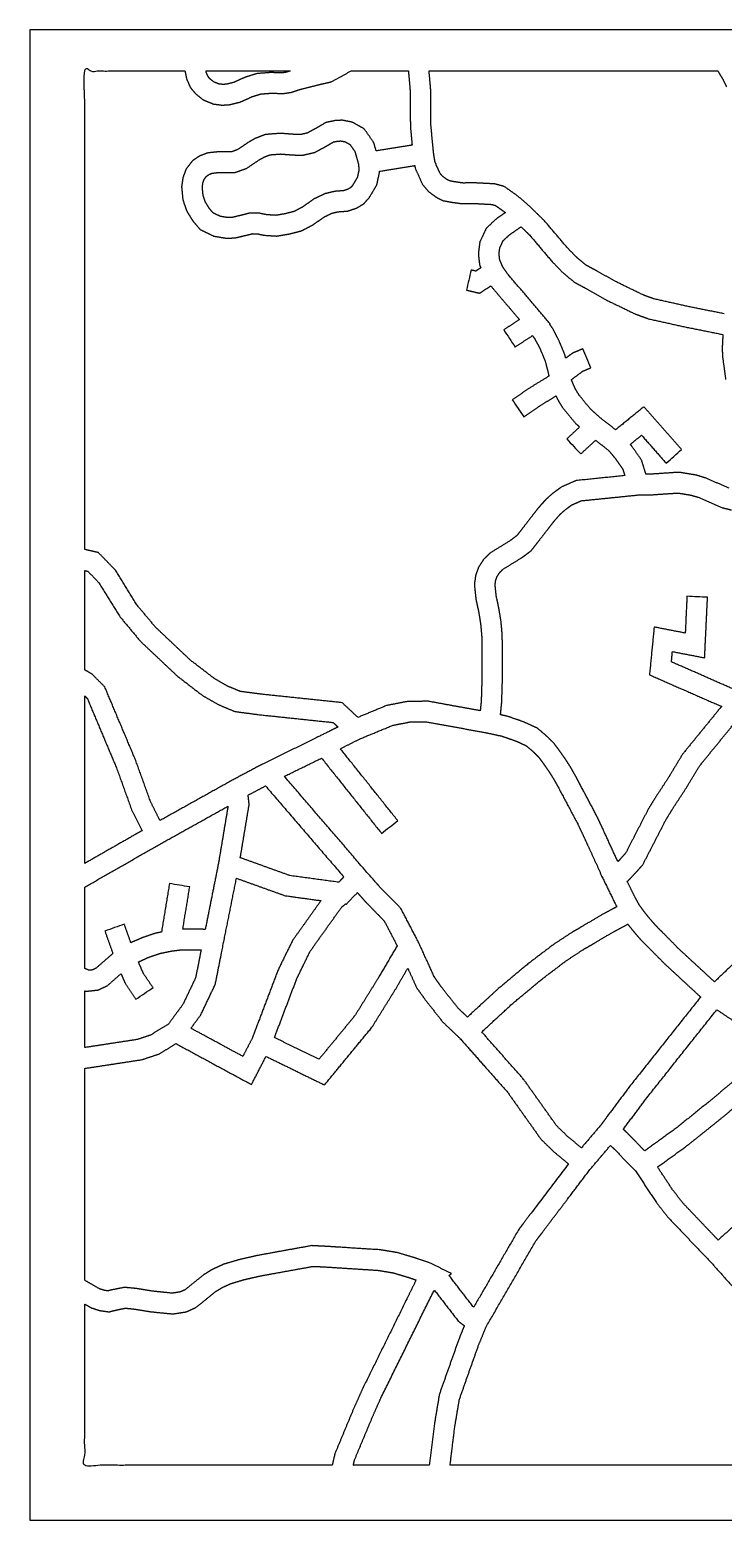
# Model space of a CAD drawing. Header units: millimetres. Extents: x 221 to 753, y -299 to -80.
# Drawn here: x 220.8 to 321.8, y -298.8 to -81.6 of the extents above; entities that cross this region are included whole.
import ezdxf

# ---------------------------------------------------------------- set-up
doc = ezdxf.new("R2010")
doc.units = ezdxf.units.MM
doc.layers.add('Laser$Cut', color=1, linetype='Continuous', true_color=0xff0000)
doc.layers.add('Laser$Outline', color=3, linetype='Continuous', true_color=0x00ff00)

msp = doc.modelspace()

# ---------------------------------------------------------------- linework, layer by layer
at = {"layer": 'Laser$Cut', "lineweight": -3}
for points, knots in [([(228.79, -157.29), (228.79, -122.42), (228.79, -87.56), (236.09, -87.56), (243.39, -87.56)], [1047.874149, 1047.874149, 1047.874149, 1117.6, 1117.6, 1132.195087, 1132.195087, 1132.195087]), ([(265.68, -183.16), (264.36, -183.82), (263.04, -184.48), (258.93, -186.5), (254.82, -188.51)], [-10.57199, -10.57199, -10.57199, -5.285995, -5.285995, 0, 0, 0]), ([(271.79, -206.49), (270.74, -205.29), (269.68, -204.09), (263.78, -197.22), (257.88, -190.35)], [-55.559374, -55.559374, -55.559374, -47.622321, -47.622321, -40.857109, -40.857109, -40.857109]), ([(247.81, -220.67), (248.41, -217.64), (249.01, -214.62), (249.95, -209.91), (250.9, -205.21)], [26.2946, 26.2946, 26.2946, 31.55352, 31.55352, 36.004823, 36.004823, 36.004823]), ([(304.29, -210.44), (302.95, -211.23), (301.61, -212.02), (300.69, -212.56), (299.77, -213.1)], [-83.964309, -83.964309, -83.964309, -81.230761, -81.230761, -78.497213, -78.497213, -78.497213]), ([(315.29, -215.46), (314.3, -214.45), (313.31, -213.44), (312.66, -212.8), (312.02, -212.15)], [24.38203, 24.38203, 24.38203, 28.445702, 28.445702, 32.509374, 32.509374, 32.509374]), ([(301.34, -215.65), (302.24, -215.13), (303.13, -214.61), (304.44, -213.83), (305.76, -213.05)], [78.497213, 78.497213, 78.497213, 81.230761, 81.230761, 83.964309, 83.964309, 83.964309]), ([(309.82, -214.2), (310.5, -214.88), (311.18, -215.56), (312.19, -216.59), (313.21, -217.61)], [-32.509374, -32.509374, -32.509374, -28.445702, -28.445702, -24.38203, -24.38203, -24.38203]), ([(299.27, -246.83), (296.52, -250.44), (293.77, -254.06), (293.33, -254.64), (292.9, -255.23), (292.46, -255.81), (292.02, -256.39)], [-31.258153, -31.258153, -31.258153, -26.029509, -26.029509, -20.800864, -20.800864, -15.572219, -15.572219, -15.572219]), ([(294.53, -258.05), (295.35, -256.96), (296.16, -255.87), (297.98, -253.48), (299.79, -251.1), (301.14, -249.31), (302.5, -247.52)], [15.572219, 15.572219, 15.572219, 20.800864, 20.800864, 26.029509, 26.029509, 29.955466, 29.955466, 29.955466]), ([(264.84, -290.76), (246.82, -290.76), (228.79, -290.76), (228.79, -279.01), (228.79, -267.26)], [878.347827, 878.347827, 878.347827, 914.4, 914.4, 937.896642, 937.896642, 937.896642])]:
    msp.add_open_spline(points, degree=2, knots=knots, dxfattribs=at)
for points, degree in [([(243.39, -87.56), (243.51, -88.14), (243.63, -88.72)], 2), ([(243.63, -88.72), (243.91, -89.35), (244.18, -89.98)], 2), ([(246.51, -87.81), (246.48, -87.69), (246.46, -87.56)], 2), ([(246.46, -87.56), (252.59, -87.56), (258.72, -87.56)], 2), ([(246.76, -88.37), (246.63, -88.09), (246.51, -87.81)], 2), ([(247.05, -88.72), (246.9, -88.55), (246.76, -88.37)], 2), ([(247.58, -89.15), (247.31, -88.94), (247.05, -88.72)], 2), ([(252.13, -88.49), (251.29, -88.87), (250.45, -89.25)], 2), ([(253.89, -87.94), (253.01, -88.21), (252.13, -88.49)], 2), ([(255.86, -87.79), (254.87, -87.87), (253.89, -87.94)], 2), ([(257.57, -87.84), (256.71, -87.82), (255.86, -87.79)], 2), ([(258.19, -87.74), (257.88, -87.79), (257.57, -87.84)], 2), ([(258.72, -87.56), (258.46, -87.65), (258.19, -87.74)], 2), ([(264.7, -89.14), (266.14, -88.35), (267.59, -87.56)], 2), ([(267.59, -87.56), (271.77, -87.56), (275.94, -87.56)], 2), ([(275.94, -87.56), (276.07, -88.97), (276.19, -90.37)], 2), ([(279.19, -90.23), (279.07, -88.9), (278.95, -87.56)], 2), ([(278.95, -87.56), (299.99, -87.56), (321.02, -87.56)], 2), ([(321.02, -87.56), (321.38, -88.16), (321.74, -88.76)], 2), ([(321.74, -88.76), (322.01, -89.3), (322.27, -89.85)], 2), ([(244.18, -89.98), (244.56, -90.42), (244.94, -90.87)], 2), ([(244.94, -90.87), (245.48, -91.31), (246.03, -91.76)], 2), ([(248.29, -89.45), (247.94, -89.3), (247.58, -89.15)], 2), ([(248.93, -89.53), (248.61, -89.49), (248.29, -89.45)], 2), ([(249.42, -89.49), (249.17, -89.51), (248.93, -89.53)], 2), ([(250.45, -89.25), (249.94, -89.37), (249.42, -89.49)], 2), ([(253.2, -91.3), (253.82, -91.1), (254.45, -90.91)], 2), ([(254.45, -90.91), (255.19, -90.85), (255.93, -90.8)], 2), ([(255.93, -90.8), (256.85, -90.82), (257.76, -90.84)], 2), ([(257.76, -90.84), (258.33, -90.76), (258.91, -90.67)], 2), ([(258.91, -90.67), (259.54, -90.45), (260.18, -90.24)], 2), ([(260.18, -90.24), (261.54, -89.9), (262.9, -89.56)], 2), ([(262.9, -89.56), (263.8, -89.35), (264.7, -89.14)], 2), ([(276.19, -90.37), (276.21, -93.01), (276.23, -95.66)], 2), ([(279.23, -95.5), (279.21, -92.87), (279.19, -90.23)], 2), ([(246.03, -91.76), (246.77, -92.07), (247.52, -92.37)], 2), ([(247.52, -92.37), (248.18, -92.46), (248.85, -92.54)], 2), ([(248.85, -92.54), (249.36, -92.5), (249.87, -92.47)], 2), ([(249.87, -92.47), (250.65, -92.28), (251.43, -92.1)], 2), ([(251.43, -92.1), (252.31, -91.7), (253.2, -91.3)], 2), ([(263.9, -95.08), (263.2, -95.5), (262.5, -95.91)], 2), ([(265.23, -94.8), (264.57, -94.94), (263.9, -95.08)], 2), ([(266.31, -94.74), (265.77, -94.77), (265.23, -94.8)], 2), ([(267.76, -95.02), (267.03, -94.88), (266.31, -94.74)], 2), ([(269.52, -96.01), (268.64, -95.51), (267.76, -95.02)], 2), ([(279.6, -99.42), (279.41, -97.46), (279.23, -95.5)], 2), ([(253.68, -97.37), (253.21, -97.63), (252.73, -97.89)], 2), ([(255.1, -96.82), (254.39, -97.1), (253.68, -97.37)], 2), ([(257.33, -96.65), (256.21, -96.74), (255.1, -96.82)], 2), ([(259.06, -96.79), (258.19, -96.72), (257.33, -96.65)], 2), ([(260.19, -96.84), (259.62, -96.81), (259.06, -96.79)], 2), ([(261.23, -96.6), (260.71, -96.72), (260.19, -96.84)], 2), ([(262.5, -95.91), (261.86, -96.25), (261.23, -96.6)], 2), ([(270.92, -98.04), (270.22, -97.02), (269.52, -96.01)], 2), ([(276.23, -95.66), (276.36, -97.01), (276.48, -98.37)], 2), ([(246.64, -99.52), (246.07, -99.75), (245.5, -99.97)], 2), ([(247.99, -99.37), (247.32, -99.44), (246.64, -99.52)], 2), ([(250.19, -99.34), (249.09, -99.35), (247.99, -99.37)], 2), ([(251, -99.06), (250.6, -99.2), (250.19, -99.34)], 2), ([(252.73, -97.89), (251.87, -98.48), (251, -99.06)], 2), ([(254.95, -100.1), (255.36, -99.94), (255.77, -99.78)], 2), ([(255.77, -99.78), (256.55, -99.72), (257.32, -99.66)], 2), ([(257.32, -99.66), (258.1, -99.72), (258.87, -99.78)], 2), ([(258.87, -99.78), (259.67, -99.82), (260.47, -99.85)], 2), ([(260.47, -99.85), (261.38, -99.64), (262.3, -99.43)], 2), ([(262.3, -99.43), (263.14, -98.98), (263.98, -98.52)], 2), ([(263.98, -98.52), (264.49, -98.22), (265.01, -97.91)], 2), ([(265.01, -97.91), (265.32, -97.85), (265.62, -97.78)], 2), ([(265.62, -97.78), (265.86, -97.77), (266.1, -97.76)], 2), ([(266.1, -97.76), (266.41, -97.81), (266.71, -97.87)], 2), ([(266.71, -97.87), (267.08, -98.08), (267.44, -98.28)], 2), ([(267.44, -98.28), (267.8, -98.81), (268.16, -99.33)], 2), ([(268.16, -99.33), (268.42, -100.24), (268.68, -101.16)], 2), ([(271.25, -99.21), (271.08, -98.63), (270.92, -98.04)], 2), ([(276.06, -98.44), (273.65, -98.83), (271.25, -99.21)], 2), ([(276.48, -98.37), (276.27, -98.41), (276.06, -98.44)], 2), ([(279.83, -100.86), (279.71, -100.14), (279.6, -99.42)], 2), ([(243.56, -101.85), (243.33, -102.46), (243.1, -103.07)], 2), ([(244.47, -100.67), (244.02, -101.26), (243.56, -101.85)], 2), ([(245.5, -99.97), (244.98, -100.32), (244.47, -100.67)], 2), ([(250.72, -102.34), (251.54, -102.05), (252.36, -101.76)], 2), ([(252.36, -101.76), (253.33, -101.11), (254.3, -100.45)], 2), ([(254.3, -100.45), (254.63, -100.28), (254.95, -100.1)], 2), ([(268.73, -102.02), (268.62, -102.54), (268.51, -103.06)], 2), ([(268.68, -101.16), (268.7, -101.59), (268.73, -102.02)], 2), ([(271.75, -102.17), (274.15, -101.79), (276.55, -101.4)], 2), ([(276.55, -101.4), (276.71, -101.37), (276.87, -101.35)], 2), ([(276.87, -101.34), (276.9, -101.54), (276.93, -101.73)], 2), ([(276.87, -101.35), (276.87, -101.35), (276.87, -101.35)], 2), ([(276.93, -101.73), (277.46, -102.91), (277.99, -104.09)], 2), ([(280.55, -102.48), (280.19, -101.67), (279.83, -100.86)], 2), ([(243.1, -103.07), (243, -103.75), (242.9, -104.42)], 2), ([(245.92, -104.5), (245.97, -104.17), (246.02, -103.84)], 2), ([(246.02, -103.84), (246.12, -103.58), (246.21, -103.32)], 2), ([(246.21, -103.32), (246.38, -103.1), (246.55, -102.88)], 2), ([(246.55, -102.88), (246.73, -102.76), (246.9, -102.64)], 2), ([(246.9, -102.64), (247.14, -102.55), (247.37, -102.46)], 2), ([(247.37, -102.46), (247.78, -102.41), (248.18, -102.36)], 2), ([(248.18, -102.36), (249.45, -102.35), (250.72, -102.34)], 2), ([(267.81, -104.24), (267.66, -104.41), (267.51, -104.57)], 2), ([(268.51, -103.06), (268.16, -103.65), (267.81, -104.24)], 2), ([(270.23, -106.04), (270.78, -105.11), (271.34, -104.17)], 2), ([(271.34, -104.17), (271.55, -103.21), (271.75, -102.24)], 2), ([(271.74, -102.17), (271.75, -102.17), (271.75, -102.17)], 2), ([(271.75, -102.24), (271.75, -102.21), (271.74, -102.17)], 2), ([(277.99, -104.09), (278.42, -104.6), (278.84, -105.1)], 2), ([(280.91, -102.9), (280.73, -102.69), (280.55, -102.48)], 2), ([(281.57, -103.39), (281.24, -103.14), (280.91, -102.9)], 2), ([(281.94, -103.58), (281.75, -103.48), (281.57, -103.39)], 2), ([(282.68, -103.72), (282.31, -103.65), (281.94, -103.58)], 2), ([(283.89, -103.89), (283.28, -103.8), (282.68, -103.72)], 2), ([(285.79, -103.88), (284.84, -103.88), (283.89, -103.89)], 2), ([(288.51, -104.02), (287.15, -103.95), (285.79, -103.88)], 2), ([(289.9, -104.39), (289.2, -104.2), (288.51, -104.02)], 2), ([(242.9, -104.42), (242.99, -105.36), (243.08, -106.3)], 2), ([(243.08, -106.3), (243.35, -107.11), (243.62, -107.92)], 2), ([(246.04, -105.68), (245.98, -105.09), (245.92, -104.5)], 2), ([(246.36, -106.65), (246.2, -106.16), (246.04, -105.68)], 2), ([(262.18, -106.21), (261.37, -106.79), (260.55, -107.37)], 2), ([(263.84, -105.44), (263.01, -105.82), (262.18, -106.21)], 2), ([(265.19, -105.11), (264.51, -105.27), (263.84, -105.44)], 2), ([(266.52, -105.01), (265.85, -105.06), (265.19, -105.11)], 2), ([(267.11, -104.81), (266.81, -104.91), (266.52, -105.01)], 2), ([(267.51, -104.57), (267.31, -104.69), (267.11, -104.81)], 2), ([(269.43, -106.92), (269.83, -106.48), (270.23, -106.04)], 2), ([(278.84, -105.1), (279.41, -105.52), (279.97, -105.94)], 2), ([(279.97, -105.94), (280.46, -106.19), (280.95, -106.45)], 2), ([(291.81, -105.74), (290.85, -105.07), (289.9, -104.39)], 2), ([(293.57, -107.25), (292.69, -106.5), (291.81, -105.74)], 2), ([(243.62, -107.92), (244.06, -108.64), (244.5, -109.36)], 2), ([(246.94, -107.59), (246.65, -107.12), (246.36, -106.65)], 2), ([(247.49, -108.24), (247.21, -107.92), (246.94, -107.59)], 2), ([(248.5, -108.74), (247.99, -108.49), (247.49, -108.24)], 2), ([(251.72, -108.56), (251.04, -108.72), (250.37, -108.89)], 2), ([(252.87, -108.26), (252.3, -108.41), (251.72, -108.56)], 2), ([(254.24, -108.29), (253.56, -108.28), (252.87, -108.26)], 2), ([(255.33, -108.52), (254.79, -108.41), (254.24, -108.29)], 2), ([(256.62, -108.6), (255.97, -108.56), (255.33, -108.52)], 2), ([(258, -108.37), (257.31, -108.49), (256.62, -108.6)], 2), ([(259.29, -108.04), (258.64, -108.2), (258, -108.37)], 2), ([(260.55, -107.37), (259.92, -107.71), (259.29, -108.04)], 2), ([(263.7, -108.81), (264.26, -108.55), (264.83, -108.28)], 2), ([(264.83, -108.28), (265.24, -108.18), (265.66, -108.08)], 2), ([(265.66, -108.08), (266.38, -108.03), (267.11, -107.97)], 2), ([(267.11, -107.97), (267.74, -107.76), (268.37, -107.56)], 2), ([(268.37, -107.56), (268.9, -107.24), (269.43, -106.92)], 2), ([(280.95, -106.45), (281.57, -106.56), (282.19, -106.68)], 2), ([(282.19, -106.68), (282.94, -106.78), (283.69, -106.89)], 2), ([(283.69, -106.89), (284.71, -106.88), (285.72, -106.88)], 2), ([(285.72, -106.88), (286.88, -106.94), (288.04, -107)], 2), ([(288.04, -107), (288.32, -107.07), (288.6, -107.15)], 2), ([(288.6, -107.15), (289.28, -107.63), (289.96, -108.11)], 2), ([(290.07, -108.2), (289.42, -108.65), (288.76, -109.1)], 2), ([(289.96, -108.11), (290.02, -108.15), (290.07, -108.2)], 2), ([(295.77, -109.41), (294.67, -108.33), (293.57, -107.26)], 2), ([(244.5, -109.36), (245.05, -110.01), (245.6, -110.66)], 2), ([(245.6, -110.66), (246.58, -111.14), (247.57, -111.62)], 2), ([(249.65, -108.93), (249.07, -108.84), (248.5, -108.74)], 2), ([(250.37, -108.89), (250.01, -108.91), (249.65, -108.93)], 2), ([(260.37, -110.86), (261.25, -110.4), (262.13, -109.93)], 2), ([(262.13, -109.93), (262.92, -109.37), (263.7, -108.81)], 2), ([(287.28, -110.49), (286.81, -111.49), (286.34, -112.5)], 2), ([(288.76, -109.1), (288.02, -109.79), (287.28, -110.49)], 2), ([(290.65, -111.45), (291.5, -110.86), (292.36, -110.27)], 2), ([(292.36, -110.27), (292.97, -110.86), (293.58, -111.46)], 2), ([(299.12, -113.35), (297.45, -111.38), (295.77, -109.41)], 2), ([(247.57, -111.62), (248.53, -111.79), (249.5, -111.95)], 2), ([(249.5, -111.95), (250.16, -111.91), (250.82, -111.86)], 2), ([(250.82, -111.86), (251.63, -111.67), (252.44, -111.47)], 2), ([(252.44, -111.47), (252.83, -111.37), (253.22, -111.27)], 2), ([(253.22, -111.27), (253.56, -111.28), (253.89, -111.28)], 2), ([(253.89, -111.28), (254.41, -111.39), (254.92, -111.5)], 2), ([(254.92, -111.5), (255.85, -111.56), (256.78, -111.62)], 2), ([(256.78, -111.62), (257.7, -111.46), (258.62, -111.3)], 2), ([(258.62, -111.3), (259.5, -111.08), (260.37, -110.86)], 2), ([(286.34, -112.5), (286.23, -113.36), (286.13, -114.22)], 2), ([(289.26, -113.33), (289.5, -112.81), (289.75, -112.28)], 2), ([(289.75, -112.28), (290.2, -111.87), (290.65, -111.45)], 2), ([(293.58, -111.46), (295.24, -113.41), (296.9, -115.37)], 2), ([(286.13, -114.22), (286.22, -115.03), (286.31, -115.84)], 2), ([(289.15, -114.23), (289.2, -113.78), (289.26, -113.33)], 2), ([(289.25, -115.07), (289.2, -114.65), (289.15, -114.23)], 2), ([(289.68, -116.1), (289.46, -115.59), (289.25, -115.07)], 2), ([(300.55, -114.81), (299.83, -114.08), (299.12, -113.35)], 2), ([(301.82, -115.86), (301.19, -115.33), (300.55, -114.81)], 2), ([(285.08, -116.57), (284.85, -117.55), (284.62, -118.52), (284.4, -119.5)], 3), ([(285.75, -116.73), (285.42, -116.65), (285.08, -116.57)], 2), ([(286.49, -116.25), (286.12, -116.49), (285.75, -116.73)], 2), ([(286.31, -115.84), (286.4, -116.04), (286.49, -116.25)], 2), ([(290.34, -117.06), (290.01, -116.58), (289.68, -116.1)], 2), ([(296.59, -124.43), (293.47, -120.75), (290.34, -117.06)], 2), ([(296.9, -115.37), (297.71, -116.2), (298.52, -117.02)], 2), ([(298.52, -117.02), (299.33, -117.69), (300.14, -118.36)], 2), ([(303.44, -116.73), (302.63, -116.29), (301.82, -115.86)], 2), ([(306.13, -118.25), (304.78, -117.49), (303.44, -116.73)], 2), ([(286.32, -119.95), (287.14, -119.41), (287.95, -118.88)], 2), ([(287.95, -118.88), (287.95, -118.89), (287.95, -118.89)], 2), ([(287.95, -118.89), (290.03, -121.34), (292.11, -123.79)], 2), ([(300.14, -118.36), (301.07, -118.86), (301.99, -119.35)], 2), ([(301.99, -119.35), (303.36, -120.13), (304.73, -120.91)], 2), ([(310.15, -120.2), (308.14, -119.23), (306.13, -118.25)], 2), ([(284.4, -119.5), (285.36, -119.72), (286.32, -119.95)], 2), ([(304.73, -120.91), (306.85, -121.94), (308.97, -122.97)], 2), ([(311.73, -120.78), (310.94, -120.49), (310.15, -120.2)], 2), ([(316.84, -121.92), (314.29, -121.35), (311.73, -120.78)], 2), ([(292.11, -123.79), (290.97, -124.54), (289.84, -125.29)], 2), ([(308.97, -122.97), (309.93, -123.32), (310.89, -123.67)], 2), ([(310.89, -123.67), (313.55, -124.26), (316.22, -124.86)], 2), ([(321.92, -122.94), (319.38, -122.43), (316.84, -121.92)], 2), ([(289.84, -125.29), (290.39, -126.12), (290.94, -126.96), (291.49, -127.79)], 3), ([(296.52, -124.48), (296.55, -124.45), (296.59, -124.43)], 2), ([(296.91, -124.99), (296.71, -124.73), (296.52, -124.48)], 2), ([(297.86, -126.82), (297.38, -125.9), (296.91, -124.99)], 2), ([(316.22, -124.86), (318.99, -125.41), (321.75, -125.97)], 2), ([(321.76, -125.97), (321.7, -127), (321.65, -128.04)], 2), ([(321.75, -125.97), (321.75, -125.97), (321.76, -125.97)], 2), ([(321.76, -125.97), (321.76, -125.97), (321.76, -125.97)], 2), ([(291.49, -127.79), (292.75, -126.96), (294.01, -126.13)], 2), ([(294.01, -126.13), (294.18, -126.37), (294.36, -126.6)], 2), ([(294.36, -126.6), (294.75, -127.35), (295.14, -128.1)], 2), ([(295.14, -128.1), (295.51, -128.97), (295.87, -129.85)], 2), ([(298.73, -128.9), (298.3, -127.86), (297.86, -126.82)], 2), ([(301.34, -128.05), (300.61, -128.37), (299.87, -128.68)], 2), ([(302.52, -130.81), (302.13, -129.89), (301.74, -128.97), (301.34, -128.05)], 3), ([(321.65, -128.04), (321.68, -128.61), (321.71, -129.19)], 2), ([(295.87, -129.85), (296.15, -130.94), (296.42, -132.03)], 2), ([(298.86, -129.42), (298.8, -129.16), (298.73, -128.9)], 2), ([(299.87, -128.68), (299.37, -129.05), (298.86, -129.42)], 2), ([(298.86, -129.42), (298.86, -129.42), (298.86, -129.42)], 2), ([(321.71, -129.19), (321.93, -130.87), (322.16, -132.54)], 2), ([(296.42, -132.03), (294.9, -132.96), (293.39, -133.89)], 2), ([(299.67, -132.55), (300.52, -131.93), (301.37, -131.3)], 2), ([(301.37, -131.3), (301.95, -131.06), (302.52, -130.81)], 2), ([(293.39, -133.89), (292.23, -134.69), (291.07, -135.49)], 2), ([(300.29, -133.94), (299.98, -133.24), (299.67, -132.55)], 2), ([(300.84, -134.84), (300.56, -134.39), (300.29, -133.94)], 2), ([(291.07, -135.49), (291.64, -136.32), (292.2, -137.14), (292.77, -137.96)], 3), ([(292.77, -137.96), (293.9, -137.18), (295.03, -136.4)], 2), ([(295.03, -136.4), (296.24, -135.66), (297.44, -134.92)], 2), ([(297.44, -134.92), (297.53, -135.12), (297.62, -135.33)], 2), ([(297.62, -135.33), (298, -135.95), (298.38, -136.58)], 2), ([(298.38, -136.58), (299.34, -137.75), (300.3, -138.92)], 2), ([(302.47, -136.83), (301.65, -135.84), (300.84, -134.84)], 2), ([(304.05, -138.23), (303.26, -137.53), (302.47, -136.83)], 2), ([(310.26, -136.5), (308.19, -138.17), (306.13, -139.85)], 2), ([(315.74, -142.73), (313, -139.62), (310.26, -136.5)], 2), ([(300.3, -138.92), (300.6, -139.18), (300.89, -139.44)], 2), ([(306.13, -139.85), (305.09, -139.04), (304.05, -138.23)], 2), ([(304.09, -138.26), (304.09, -138.26), (304.08, -138.26)], 2), ([(300.89, -139.44), (299.95, -140.31), (299.02, -141.18)], 2), ([(308.27, -141.97), (309.09, -141.31), (309.91, -140.65)], 2), ([(309.91, -140.65), (311.7, -142.68), (313.49, -144.72)], 2), ([(299.02, -141.18), (299.69, -141.92), (300.37, -142.65), (301.05, -143.38)], 3), ([(301.05, -143.38), (302.13, -142.38), (303.21, -141.38)], 2), ([(303.21, -141.38), (304.16, -142.11), (305.1, -142.85)], 2), ([(305.1, -142.85), (305.59, -143.44), (306.09, -144.03)], 2), ([(308.47, -142.21), (308.37, -142.09), (308.27, -141.97)], 2), ([(309.91, -144.27), (309.19, -143.24), (308.47, -142.21)], 2), ([(313.49, -144.72), (314.24, -144.06), (314.99, -143.39), (315.74, -142.73)], 3), ([(306.09, -144.03), (306.63, -144.82), (307.18, -145.6)], 2), ([(310.55, -146.34), (310.23, -145.3), (309.91, -144.27)], 2), ([(300.36, -147.26), (299.29, -147.73), (298.22, -148.2)], 2), ([(307.46, -146.53), (303.91, -146.9), (300.36, -147.26)], 2), ([(307.18, -145.6), (307.32, -146.07), (307.47, -146.53)], 2), ([(307.47, -146.53), (307.47, -146.53), (307.46, -146.53)], 2), ([(307.47, -146.53), (307.47, -146.53), (307.47, -146.53)], 2), ([(310.55, -146.34), (310.55, -146.34), (310.55, -146.34)], 2), ([(310.55, -146.34), (310.55, -146.34), (310.55, -146.34)], 2), ([(311.03, -146.34), (310.79, -146.34), (310.55, -146.34)], 2), ([(314.57, -146.1), (312.8, -146.22), (311.03, -146.34)], 2), ([(315.68, -146.1), (315.12, -146.1), (314.57, -146.1)], 2), ([(317.86, -146.46), (316.77, -146.28), (315.68, -146.1)], 2), ([(319.2, -146.87), (318.53, -146.66), (317.86, -146.46)], 2), ([(322.65, -148.35), (320.92, -147.61), (319.2, -146.87)], 2), ([(296.95, -149.13), (296.46, -149.57), (295.97, -150.01)], 2), ([(298.22, -148.2), (297.58, -148.67), (296.95, -149.13)], 2), ([(301.14, -150.19), (305.33, -149.77), (309.52, -149.34)], 2), ([(309.52, -149.34), (310.33, -149.34), (311.14, -149.34)], 2), ([(311.14, -149.34), (312.9, -149.22), (314.67, -149.1)], 2), ([(314.67, -149.1), (315.05, -149.1), (315.43, -149.1)], 2), ([(315.43, -149.1), (316.3, -149.24), (317.17, -149.39)], 2), ([(317.17, -149.39), (317.67, -149.54), (318.17, -149.69)], 2), ([(318.17, -149.69), (319.93, -150.45), (321.69, -151.21)], 2), ([(294.96, -151.13), (294.45, -151.77), (293.95, -152.42)], 2), ([(295.47, -150.57), (295.21, -150.85), (294.96, -151.13)], 2), ([(295.72, -150.29), (295.59, -150.43), (295.47, -150.57)], 2), ([(295.97, -150.01), (295.84, -150.15), (295.72, -150.29)], 2), ([(298.09, -152.13), (298.46, -151.8), (298.84, -151.47)], 2), ([(298.84, -151.47), (299.28, -151.14), (299.72, -150.82)], 2), ([(299.72, -150.82), (300.43, -150.51), (301.14, -150.19)], 2), ([(321.69, -151.21), (322.35, -151.37), (323, -151.53)], 2), ([(293.95, -152.42), (293.26, -153.32), (292.57, -154.21)], 2), ([(296.32, -154.26), (296.79, -153.66), (297.26, -153.06)], 2), ([(297.26, -153.06), (297.68, -152.6), (298.09, -152.13)], 2), ([(290.74, -156.03), (289.3, -156.92), (287.85, -157.81)], 2), ([(291.74, -155.28), (291.24, -155.66), (290.74, -156.03)], 2), ([(292.57, -154.21), (292.15, -154.75), (291.74, -155.28)], 2), ([(293.86, -157.44), (294.4, -156.74), (294.94, -156.05)], 2), ([(294.94, -156.05), (295.63, -155.15), (296.32, -154.26)], 2), ([(230.78, -157.75), (229.79, -157.52), (228.79, -157.29)], 2), ([(233.25, -160.3), (232.02, -159.02), (230.78, -157.75)], 2), ([(287.85, -157.81), (287.38, -158.28), (286.9, -158.74)], 2), ([(289.71, -160.19), (291.07, -159.35), (292.43, -158.51)], 2), ([(292.43, -158.51), (292.61, -158.38), (292.79, -158.25)], 2), ([(292.79, -158.25), (292.97, -158.11), (293.15, -157.98)], 2), ([(293.15, -157.98), (293.51, -157.71), (293.86, -157.44)], 2), ([(228.79, -160.37), (229.02, -160.42), (229.24, -160.47)], 2), ([(228.79, -174.84), (228.79, -167.6), (228.79, -160.37)], 2), ([(229.24, -160.47), (230.06, -161.31), (230.87, -162.15)], 2), ([(236.39, -165.38), (234.82, -162.84), (233.25, -160.3)], 2), ([(286.17, -159.87), (285.95, -160.47), (285.73, -161.07)], 2), ([(286.9, -158.74), (286.54, -159.31), (286.17, -159.87)], 2), ([(288.87, -161.22), (289.06, -160.94), (289.24, -160.66)], 2), ([(289.24, -160.66), (289.48, -160.42), (289.71, -160.19)], 2), ([(230.87, -162.15), (232.41, -164.65), (233.95, -167.14)], 2), ([(285.73, -161.07), (285.64, -161.74), (285.55, -162.41)], 2), ([(285.55, -162.41), (285.66, -163.46), (285.77, -164.52)], 2), ([(288.57, -162.45), (288.62, -162.12), (288.66, -161.8)], 2), ([(288.74, -164.05), (288.66, -163.25), (288.57, -162.45)], 2), ([(288.66, -161.8), (288.77, -161.51), (288.87, -161.22)], 2), ([(285.77, -164.52), (285.97, -165.44), (286.17, -166.36)], 2), ([(289.11, -165.8), (288.93, -164.92), (288.74, -164.05)], 2), ([(316.52, -164.12), (316.4, -166.8), (316.27, -169.48)], 2), ([(319.52, -164.26), (318.52, -164.22), (317.52, -164.17), (316.52, -164.12)], 3), ([(319.1, -173.08), (319.31, -168.67), (319.52, -164.26)], 2), ([(233.95, -167.14), (235.43, -168.91), (236.91, -170.68)], 2), ([(239.1, -168.62), (237.75, -167), (236.39, -165.38)], 2), ([(286.17, -166.36), (286.32, -167.25), (286.46, -168.15)], 2), ([(289.44, -167.77), (289.28, -166.79), (289.11, -165.8)], 2), ([(244.2, -173.44), (241.65, -171.03), (239.1, -168.62)], 2), ([(286.46, -168.15), (286.54, -169.04), (286.62, -169.93)], 2), ([(289.62, -169.79), (289.53, -168.78), (289.44, -167.77)], 2), ([(311.74, -168.6), (311.4, -172.08), (311.06, -175.56)], 2), ([(316.27, -169.48), (314, -169.04), (311.74, -168.6)], 2), ([(236.91, -170.68), (239.58, -173.2), (242.25, -175.72)], 2), ([(286.62, -169.93), (286.63, -171.12), (286.64, -172.31)], 2), ([(289.66, -174.7), (289.64, -172.24), (289.62, -169.79)], 2), ([(247.64, -176.08), (245.92, -174.76), (244.2, -173.44)], 2), ([(286.64, -172.31), (286.65, -173.5), (286.66, -174.69)], 2), ([(314.26, -173.69), (314.33, -172.93), (314.4, -172.18)], 2), ([(323.56, -177.76), (318.91, -175.72), (314.26, -173.69)], 2), ([(314.4, -172.18), (316.75, -172.63), (319.1, -173.08)], 2), ([(229.89, -175.49), (229.34, -175.16), (228.79, -174.84)], 2), ([(231.71, -177.32), (230.8, -176.41), (229.89, -175.49)], 2), ([(242.25, -175.72), (244.11, -177.15), (245.96, -178.58)], 2), ([(286.66, -174.69), (286.64, -175.89), (286.62, -177.09)], 2), ([(289.62, -177.16), (289.64, -175.93), (289.66, -174.7)], 2), ([(311.06, -175.56), (316.32, -177.87), (321.58, -180.17)], 2), ([(236.22, -188.04), (233.96, -182.68), (231.71, -177.32)], 2), ([(249.61, -177.22), (248.62, -176.65), (247.64, -176.08)], 2), ([(251.44, -177.98), (250.52, -177.6), (249.61, -177.22)], 2), ([(254.43, -178.38), (252.93, -178.18), (251.44, -177.98)], 2), ([(286.62, -177.09), (286.58, -178.25), (286.55, -179.4)], 2), ([(289.54, -179.6), (289.58, -178.38), (289.62, -177.16)], 2), ([(228.79, -178.64), (228.98, -178.83), (229.17, -179.02)], 2), ([(228.79, -203.05), (228.79, -190.84), (228.79, -178.64)], 2), ([(229.17, -179.02), (231.29, -184.07), (233.42, -189.13)], 2), ([(245.96, -178.58), (247.12, -179.25), (248.28, -179.91)], 2), ([(248.28, -179.91), (249.46, -180.41), (250.65, -180.9)], 2), ([(266.3, -179.63), (260.36, -179), (254.43, -178.38)], 2), ([(268.59, -181.77), (267.44, -180.7), (266.3, -179.63)], 2), ([(272.76, -180.04), (270.67, -180.91), (268.59, -181.77)], 2), ([(275.88, -179.44), (274.32, -179.74), (272.76, -180.04)], 2), ([(278.85, -179.42), (277.36, -179.43), (275.88, -179.44)], 2), ([(286.4, -180.79), (282.62, -180.11), (278.85, -179.42)], 2), ([(286.55, -179.4), (286.48, -180.07), (286.41, -180.74)], 2), ([(289.46, -180.4), (289.5, -180), (289.54, -179.6)], 2), ([(321.58, -180.17), (321.42, -180.35), (321.26, -180.53)], 2), ([(250.65, -180.9), (252.36, -181.13), (254.08, -181.36)], 2), ([(254.08, -181.36), (259.53, -181.93), (264.98, -182.51)], 2), ([(273.63, -182.93), (274.9, -182.68), (276.17, -182.43)], 2), ([(276.17, -182.43), (277.38, -182.43), (278.58, -182.43)], 2), ([(278.58, -182.43), (282.94, -183.21), (287.3, -184)], 2), ([(286.41, -180.74), (286.4, -180.77), (286.4, -180.79)], 2), ([(286.4, -180.79), (286.4, -180.79), (286.4, -180.79)], 2), ([(289.34, -181.38), (289.36, -181.29), (289.38, -181.2)], 2), ([(290.35, -181.6), (289.84, -181.49), (289.34, -181.38)], 2), ([(289.38, -181.2), (289.42, -180.8), (289.46, -180.4)], 2), ([(292.72, -182.42), (291.54, -182.01), (290.35, -181.6)], 2), ([(294.73, -183.34), (293.73, -182.88), (292.72, -182.42)], 2), ([(321.26, -180.53), (318.57, -183.83), (315.88, -187.13)], 2), ([(264.98, -182.51), (265.33, -182.83), (265.68, -183.16)], 2), ([(268.86, -184.91), (271.24, -183.92), (273.63, -182.93)], 2), ([(287.27, -184), (288.4, -184.24), (289.53, -184.49)], 2), ([(289.53, -184.49), (290.57, -184.85), (291.61, -185.21)], 2), ([(296.17, -184.57), (295.45, -183.95), (294.73, -183.34)], 2), ([(297.19, -185.59), (296.68, -185.08), (296.17, -184.57)], 2), ([(318.34, -188.86), (320.95, -185.66), (323.55, -182.47)], 2), ([(266.03, -186.33), (267.47, -185.61), (268.9, -184.89)], 2), ([(274.39, -196.81), (270.21, -191.57), (266.03, -186.33)], 2), ([(291.61, -185.21), (292.35, -185.55), (293.1, -185.89)], 2), ([(293.1, -185.89), (293.61, -186.33), (294.13, -186.77)], 2), ([(294.13, -186.77), (294.52, -187.16), (294.91, -187.56)], 2), ([(297.99, -186.68), (297.59, -186.13), (297.19, -185.59)], 2), ([(298.89, -187.96), (298.44, -187.32), (297.99, -186.68)], 2), ([(238.38, -194.04), (237.3, -191.04), (236.22, -188.04)], 2), ([(254.82, -188.51), (252.54, -189.72), (250.27, -190.93)], 2), ([(255.86, -188), (255.86, -188), (255.86, -188)], 2), ([(257.88, -190.35), (260.58, -189.03), (263.29, -187.7)], 2), ([(263.29, -187.7), (263.29, -187.7), (263.29, -187.7)], 2), ([(263.29, -187.7), (263.29, -187.7), (263.29, -187.7)], 2), ([(263.29, -187.7), (267.66, -193.19), (272.04, -198.68)], 2), ([(294.91, -187.56), (295.24, -187.99), (295.56, -188.43)], 2), ([(295.56, -188.43), (295.97, -189.02), (296.39, -189.61)], 2), ([(299.75, -189.33), (299.32, -188.64), (298.89, -187.96)], 2), ([(315.88, -187.13), (314.89, -188.77), (313.91, -190.41)], 2), ([(316.45, -192.01), (317.39, -190.43), (318.34, -188.86)], 2), ([(233.42, -189.13), (234.52, -192.18), (235.61, -195.22)], 2), ([(250.27, -190.93), (245.01, -193.87), (239.75, -196.8)], 2), ([(296.39, -189.61), (296.77, -190.23), (297.16, -190.85)], 2), ([(297.16, -190.85), (297.4, -191.28), (297.64, -191.72)], 2), ([(299.96, -189.72), (299.85, -189.52), (299.75, -189.33)], 2), ([(300.4, -190.5), (300.18, -190.11), (299.96, -189.72)], 2), ([(300.88, -191.41), (300.64, -190.95), (300.4, -190.5)], 2), ([(313.91, -190.41), (312.97, -191.85), (312.03, -193.28)], 2), ([(252.59, -193.1), (253.86, -192.42), (255.13, -191.75)], 2), ([(252.75, -194.46), (252.67, -193.78), (252.59, -193.1)], 2), ([(255.13, -191.75), (260.83, -198.38), (266.53, -205.02)], 2), ([(297.64, -191.72), (297.7, -191.82), (297.76, -191.93)], 2), ([(297.76, -191.93), (299.18, -194.61), (300.61, -197.29)], 2), ([(303.29, -195.95), (302.09, -193.68), (300.88, -191.41)], 2), ([(312.03, -193.28), (311.45, -194.22), (310.87, -195.16)], 2), ([(314.56, -194.9), (315.5, -193.45), (316.45, -192.01)], 2), ([(235.61, -195.22), (236.37, -196.75), (237.14, -198.28)], 2), ([(239.75, -196.8), (239.06, -195.42), (238.38, -194.04)], 2), ([(239.85, -200.18), (244.76, -197.44), (249.66, -194.71)], 2), ([(249.66, -194.71), (248.98, -198.81), (248.29, -202.91)], 2), ([(251.45, -202.22), (252.1, -198.34), (252.75, -194.46)], 2), ([(310.87, -195.16), (309.23, -198.35), (307.59, -201.54)], 2), ([(313.48, -196.64), (314.02, -195.77), (314.56, -194.9)], 2), ([(272.04, -198.68), (272.82, -198.05), (273.6, -197.43), (274.39, -196.81)], 3), ([(300.61, -197.29), (301.07, -198.27), (301.53, -199.24)], 2), ([(304.01, -197.46), (303.65, -196.71), (303.29, -195.95)], 2), ([(304.25, -197.97), (304.13, -197.72), (304.01, -197.46)], 2), ([(310.08, -203.26), (311.78, -199.95), (313.48, -196.64)], 2), ([(237.14, -198.28), (232.96, -200.66), (228.79, -203.05)], 2), ([(301.53, -199.24), (302.02, -200.31), (302.51, -201.38)], 2), ([(306.46, -202.79), (305.35, -200.38), (304.25, -197.97)], 2), ([(228.79, -206.5), (234.32, -203.34), (239.85, -200.18)], 2), ([(302.51, -201.38), (303.21, -202.89), (303.9, -204.41)], 2), ([(307.59, -201.54), (307.14, -202.04), (306.7, -202.54)], 2), ([(248.29, -202.91), (247.32, -207.8), (246.34, -212.69)], 2), ([(248.29, -202.93), (248.29, -202.93), (248.29, -202.94)], 2), ([(258.68, -204.82), (255.07, -203.52), (251.45, -202.22)], 2), ([(306.7, -202.54), (306.58, -202.66), (306.46, -202.79)], 2), ([(308.9, -204.57), (309.49, -203.91), (310.08, -203.26)], 2), ([(241.13, -205.98), (240.55, -209.52), (239.97, -213.05)], 2), ([(244.09, -206.47), (243.1, -206.31), (242.11, -206.15), (241.13, -205.98)], 3), ([(250.9, -205.21), (254.43, -206.48), (257.97, -207.75)], 2), ([(265.8, -205.79), (262.24, -205.31), (258.68, -204.82)], 2), ([(266.53, -205.02), (266.16, -205.4), (265.8, -205.79)], 2), ([(266.53, -205.02), (266.53, -205.02), (266.53, -205.02)], 2), ([(303.9, -204.41), (303.89, -204.42), (303.87, -204.43)], 2), ([(303.87, -204.43), (305.08, -206.9), (306.29, -209.37)], 2), ([(303.9, -204.41), (303.9, -204.41), (303.9, -204.41)], 2), ([(307.81, -205.64), (307.89, -205.6), (307.98, -205.55)], 2), ([(308.96, -207.98), (308.38, -206.81), (307.81, -205.64)], 2), ([(307.98, -205.55), (308.44, -205.06), (308.9, -204.57)], 2), ([(228.79, -218.35), (228.79, -212.43), (228.79, -206.5)], 2), ([(243.08, -212.62), (243.58, -209.55), (244.09, -206.47)], 2), ([(257.97, -207.75), (260.59, -208.11), (263.21, -208.47)], 2), ([(263.21, -208.47), (261.13, -211.38), (259.06, -214.29)], 2), ([(263.21, -208.47), (263.21, -208.47), (263.21, -208.47)], 2), ([(266.92, -208.97), (267.71, -208.13), (268.51, -207.3)], 2), ([(268.5, -207.29), (269.05, -207.91), (269.59, -208.53)], 2), ([(268.51, -207.3), (268.51, -207.29), (268.51, -207.29)], 2), ([(274.86, -209.63), (273.33, -208.06), (271.79, -206.49)], 2), ([(309.61, -209.16), (309.29, -208.57), (308.96, -207.98)], 2), ([(261.64, -215.83), (263.94, -212.61), (266.23, -209.4)], 2), ([(266.23, -209.4), (266.51, -209.18), (266.79, -208.95)], 2), ([(266.79, -208.95), (266.85, -208.96), (266.92, -208.97)], 2), ([(269.59, -208.53), (269.81, -208.76), (270.04, -208.99)], 2), ([(270.04, -208.99), (270.04, -208.99), (270.04, -208.99)], 2), ([(270.04, -208.99), (271.22, -210.2), (272.41, -211.42)], 2), ([(277.38, -214.46), (276.12, -212.05), (274.86, -209.63)], 2), ([(306.29, -209.37), (305.29, -209.9), (304.29, -210.44)], 2), ([(310.26, -210.05), (309.94, -209.6), (309.61, -209.16)], 2), ([(311.1, -211.09), (310.68, -210.57), (310.26, -210.05)], 2), ([(234.55, -211.9), (233.61, -212.24), (232.67, -212.57), (231.73, -212.91)], 3), ([(235.51, -214.6), (235.03, -213.25), (234.55, -211.9)], 2), ([(245.71, -212.62), (244.4, -212.62), (243.08, -212.62)], 2), ([(246.34, -212.69), (246.03, -212.65), (245.71, -212.62)], 2), ([(272.41, -211.42), (273.36, -213.23), (274.3, -215.04)], 2), ([(305.76, -213.05), (306.83, -212.48), (307.9, -211.91)], 2), ([(307.87, -211.87), (307.89, -211.89), (307.9, -211.91)], 2), ([(307.9, -211.91), (308.35, -212.46), (308.79, -213.01)], 2), ([(312.02, -212.15), (311.56, -211.62), (311.1, -211.09)], 2), ([(231.73, -212.91), (232.31, -214.54), (232.89, -216.17)], 2), ([(237.1, -213.9), (236.31, -214.25), (235.51, -214.6)], 2), ([(235.51, -214.6), (235.51, -214.6), (235.51, -214.6)], 2), ([(239.08, -213.23), (238.09, -213.56), (237.1, -213.9)], 2), ([(239.97, -213.05), (239.52, -213.14), (239.08, -213.23)], 2), ([(259.06, -214.29), (257.99, -216.46), (256.93, -218.64)], 2), ([(279.77, -219.69), (278.58, -217.08), (277.38, -214.46)], 2), ([(297.1, -214.85), (295.23, -216.27), (293.36, -217.69)], 2), ([(299.77, -213.1), (298.43, -213.97), (297.1, -214.85)], 2), ([(308.79, -213.01), (309.31, -213.6), (309.82, -214.2)], 2), ([(232.89, -216.18), (231.65, -217.25), (230.42, -218.33)], 2), ([(232.89, -216.17), (232.89, -216.17), (232.89, -216.18)], 2), ([(236.61, -217.4), (237.4, -217.05), (238.19, -216.69)], 2), ([(238.19, -216.69), (239.02, -216.41), (239.85, -216.14)], 2), ([(239.85, -216.14), (240.69, -215.97), (241.52, -215.8)], 2), ([(241.46, -215.81), (242.21, -215.72), (242.96, -215.62)], 2), ([(242.96, -215.62), (244.26, -215.62), (245.56, -215.62)], 2), ([(245.75, -215.64), (245.35, -217.68), (244.94, -219.72)], 2), ([(245.56, -215.62), (245.65, -215.63), (245.75, -215.64)], 2), ([(259.69, -219.83), (260.67, -217.83), (261.64, -215.83)], 2), ([(274.3, -215.04), (272.91, -217.42), (271.52, -219.8)], 2), ([(298.83, -217.3), (300.09, -216.47), (301.34, -215.65)], 2), ([(320.53, -220.3), (317.91, -217.88), (315.29, -215.46)], 2), ([(323.94, -217.04), (322.23, -218.67), (320.53, -220.3)], 2), ([(229.4, -218.62), (229.1, -218.49), (228.79, -218.35)], 2), ([(229.93, -218.57), (229.67, -218.6), (229.4, -218.62)], 2), ([(230.42, -218.33), (230.17, -218.45), (229.93, -218.57)], 2), ([(232.08, -220.87), (233.08, -219.99), (234.08, -219.12)], 2), ([(234.08, -219.12), (234.38, -219.82), (234.68, -220.51)], 2), ([(237.33, -219.07), (236.97, -218.23), (236.61, -217.4)], 2), ([(238.74, -221.15), (238.03, -220.11), (237.33, -219.07)], 2), ([(256.93, -218.64), (255.05, -223.6), (253.17, -228.57)], 2), ([(274.09, -221.35), (274.97, -219.84), (275.85, -218.33)], 2), ([(275.85, -218.33), (276.51, -219.77), (277.16, -221.21)], 2), ([(293.36, -217.69), (291.2, -219.5), (289.04, -221.3)], 2), ([(295.23, -220.04), (297.03, -218.67), (298.83, -217.3)], 2), ([(313.21, -217.61), (315.78, -220), (318.36, -222.38)], 2), ([(228.96, -221.69), (229.86, -221.59), (230.76, -221.49)], 2), ([(230.76, -221.49), (231.42, -221.18), (232.08, -220.87)], 2), ([(234.68, -220.51), (235.47, -221.67), (236.25, -222.83)], 2), ([(236.25, -222.83), (237.08, -222.27), (237.91, -221.71), (238.74, -221.15)], 3), ([(244.94, -219.72), (244.02, -221.65), (243.1, -223.58)], 2), ([(245.69, -225.13), (246.75, -222.9), (247.81, -220.67)], 2), ([(256.43, -228.43), (258.06, -224.13), (259.69, -219.83)], 2), ([(271.52, -219.8), (269.85, -222.49), (268.18, -225.18)], 2), ([(270.63, -226.93), (272.36, -224.14), (274.09, -221.35)], 2), ([(277.16, -221.21), (277.8, -222.08), (278.43, -222.96)], 2), ([(280.82, -221.15), (280.3, -220.42), (279.77, -219.69)], 2), ([(283.18, -224.14), (282, -222.65), (280.82, -221.15)], 2), ([(289.04, -221.3), (286.79, -223.37), (284.55, -225.44)], 2), ([(291.02, -223.55), (293.12, -221.8), (295.23, -220.04)], 2), ([(320.53, -220.3), (320.53, -220.3), (320.53, -220.3)], 2), ([(228.79, -221.62), (228.88, -221.65), (228.96, -221.69)], 2), ([(228.79, -229.88), (228.79, -225.75), (228.79, -221.62)], 2), ([(243.1, -223.58), (242.05, -225.01), (240.99, -226.45)], 2), ([(278.43, -222.96), (279.69, -224.56), (280.96, -226.17)], 2), ([(286.63, -227.61), (288.82, -225.58), (291.02, -223.55)], 2), ([(318.36, -222.7), (313.26, -229.13), (308.16, -235.56)], 2), ([(318.36, -222.38), (318.44, -222.45), (318.51, -222.52)], 2), ([(318.51, -222.52), (318.44, -222.61), (318.36, -222.7)], 2), ([(318.36, -222.7), (318.36, -222.7), (318.36, -222.7)], 2), ([(244.26, -227.07), (244.97, -226.1), (245.69, -225.13)], 2), ([(268.18, -225.18), (265.55, -228.39), (262.91, -231.59)], 2), ([(284.55, -225.44), (283.86, -224.79), (283.18, -224.14)], 2), ([(284.55, -225.44), (284.55, -225.44), (284.55, -225.44)], 2), ([(310.53, -237.39), (315.7, -230.88), (320.87, -224.37)], 2), ([(320.87, -224.37), (322.22, -225.27), (323.57, -226.17)], 2), ([(240.99, -226.45), (239.69, -227.26), (238.39, -228.06)], 2), ([(251.82, -231.17), (248.04, -229.12), (244.26, -227.07)], 2), ([(263.72, -235.33), (267.17, -231.13), (270.63, -226.93)], 2), ([(280.96, -226.17), (282.23, -227.38), (283.5, -228.59)], 2), ([(292.73, -234.52), (289.68, -231.06), (286.63, -227.61)], 2), ([(236.44, -228.71), (232.62, -229.3), (228.79, -229.88)], 2), ([(238.39, -228.06), (237.42, -228.39), (236.44, -228.71)], 2), ([(239.67, -230.8), (240.88, -230.05), (242.08, -229.3)], 2), ([(242.07, -229.3), (247.58, -232.29), (253.08, -235.27)], 2), ([(253.17, -228.57), (252.49, -229.87), (251.82, -231.17)], 2), ([(262.91, -231.59), (259.67, -230.01), (256.43, -228.43)], 2), ([(283.45, -228.54), (286.91, -232.46), (290.38, -236.38)], 2), ([(228.79, -232.92), (232.97, -232.28), (237.15, -231.64)], 2), ([(237.15, -231.64), (238.41, -231.22), (239.67, -230.8)], 2), ([(253.08, -235.27), (254.14, -233.22), (255.2, -231.17)], 2), ([(255.2, -231.17), (259.46, -233.25), (263.72, -235.33)], 2), ([(228.79, -263.8), (228.79, -248.36), (228.79, -232.92)], 2), ([(297.51, -241.25), (295.12, -237.88), (292.73, -234.52)], 2), ([(325.86, -232.66), (322.78, -235.23), (319.7, -237.8)], 2), ([(290.38, -236.38), (292.8, -239.79), (295.22, -243.2)], 2), ([(308.16, -235.56), (306.56, -237.7), (304.96, -239.84)], 2), ([(321.6, -240.13), (324.64, -237.59), (327.67, -235.06)], 2), ([(307.38, -241.62), (308.96, -239.5), (310.53, -237.39)], 2), ([(319.7, -237.8), (317.32, -239.72), (314.93, -241.64)], 2), ([(304.1, -241.04), (302.62, -242.76), (301.15, -244.49)], 2), ([(304.96, -239.84), (304.51, -240.46), (304.06, -241.09)], 2), ([(316.75, -244.02), (319.18, -242.07), (321.6, -240.13)], 2), ([(295.22, -243.2), (296.2, -244.17), (297.19, -245.13)], 2), ([(299.19, -242.89), (298.35, -242.07), (297.51, -241.25)], 2), ([(301.14, -244.49), (300.17, -243.69), (299.19, -242.89)], 2), ([(307.25, -241.79), (307.32, -241.7), (307.38, -241.62)], 2), ([(307.25, -241.79), (307.25, -241.79), (307.25, -241.79)], 2), ([(308.07, -242.58), (307.66, -242.18), (307.25, -241.79)], 2), ([(310.37, -244.94), (309.22, -243.76), (308.07, -242.58)], 2), ([(314.93, -241.64), (312.65, -243.29), (310.37, -244.95)], 2), ([(297.19, -245.13), (298.23, -245.98), (299.27, -246.83)], 2), ([(301.15, -244.49), (301.15, -244.49), (301.14, -244.49)], 2), ([(302.48, -247.56), (303.93, -245.85), (305.38, -244.15)], 2), ([(305.38, -244.15), (305.67, -244.43), (305.95, -244.7)], 2), ([(305.95, -244.7), (307.49, -246.29), (309.03, -247.87)], 2), ([(310.37, -244.95), (310.37, -244.95), (310.37, -244.94)], 2), ([(312.24, -247.29), (314.5, -245.66), (316.75, -244.02)], 2), ([(314.5, -250.71), (313.37, -249), (312.24, -247.29)], 2), ([(309.03, -247.87), (310.55, -250.17), (312.07, -252.47)], 2), ([(330.57, -249.31), (325.82, -253.62), (321.07, -257.94)], 2), ([(316.02, -252.64), (315.26, -251.68), (314.5, -250.71)], 2), ([(312.07, -252.47), (312.91, -253.54), (313.75, -254.61)], 2), ([(321.07, -257.94), (318.55, -255.29), (316.02, -252.64)], 2), ([(313.75, -254.61), (316.82, -257.83), (319.9, -261.05)], 2), ([(292.02, -256.39), (288.74, -262.05), (285.46, -267.7)], 2), ([(287.26, -270.58), (290.9, -264.31), (294.53, -258.05)], 2), ([(253.94, -260.19), (252.61, -260.49), (251.28, -260.8)], 2), ([(261.87, -258.75), (257.9, -259.47), (253.94, -260.19)], 2), ([(263.63, -258.84), (262.75, -258.8), (261.87, -258.75)], 2), ([(265.71, -258.97), (264.67, -258.9), (263.63, -258.84)], 2), ([(271.89, -259.36), (268.8, -259.17), (265.71, -258.97)], 2), ([(274.38, -259.78), (273.14, -259.57), (271.89, -259.36)], 2), ([(276.62, -260.45), (275.5, -260.12), (274.38, -259.78)], 2), ([(278.93, -261.21), (277.77, -260.83), (276.62, -260.45)], 2), ([(247.34, -262.24), (246.72, -262.62), (246.11, -263)], 2), ([(249.02, -261.46), (248.18, -261.85), (247.34, -262.24)], 2), ([(251.28, -260.8), (250.15, -261.13), (249.02, -261.46)], 2), ([(254.54, -263.13), (258.3, -262.45), (262.07, -261.77)], 2), ([(262.07, -261.77), (262.62, -261.79), (263.18, -261.82)], 2), ([(263.18, -261.82), (263.32, -261.83), (263.46, -261.83)], 2), ([(263.46, -261.83), (265.88, -261.99), (268.3, -262.14)], 2), ([(268.3, -262.14), (269.92, -262.24), (271.55, -262.35)], 2), ([(271.55, -262.35), (272.63, -262.53), (273.71, -262.71)], 2), ([(273.71, -262.71), (274.71, -263.01), (275.72, -263.31)], 2), ([(282.21, -262.8), (280.57, -262.01), (278.93, -261.21)], 2), ([(281.89, -263.13), (282.05, -262.97), (282.21, -262.8)], 2), ([(319.9, -261.05), (322.9, -264.41), (325.91, -267.78)], 2), ([(230.94, -265.04), (229.87, -264.42), (228.79, -263.8)], 2), ([(234.57, -264.83), (233.66, -265.02), (232.74, -265.2)], 2), ([(236.4, -265.01), (235.48, -264.92), (234.57, -264.83)], 2), ([(246.11, -263), (244.75, -264.09), (243.4, -265.19)], 2), ([(247.85, -265.45), (248.31, -265.17), (248.77, -264.88)], 2), ([(248.77, -264.88), (249.42, -264.58), (250.07, -264.28)], 2), ([(250.07, -264.28), (251.05, -263.99), (252.03, -263.7)], 2), ([(252.03, -263.7), (253.29, -263.41), (254.54, -263.13)], 2), ([(277.07, -263.76), (276.38, -265.16), (275.69, -266.56)], 2), ([(275.72, -263.31), (276.4, -263.53), (277.07, -263.76)], 2), ([(285.34, -267.61), (283.61, -265.37), (281.89, -263.13)], 2), ([(231.64, -265.27), (231.29, -265.16), (230.94, -265.04)], 2), ([(232.17, -265.35), (231.91, -265.31), (231.64, -265.27)], 2), ([(232.74, -265.2), (232.45, -265.27), (232.17, -265.35)], 2), ([(238.78, -265.4), (237.59, -265.21), (236.4, -265.01)], 2), ([(241.54, -265.68), (240.16, -265.54), (238.78, -265.4)], 2), ([(242.73, -265.49), (242.13, -265.59), (241.54, -265.68)], 2), ([(243.4, -265.19), (243.06, -265.34), (242.73, -265.49)], 2), ([(244.99, -267.76), (246.42, -266.61), (247.85, -265.45)], 2), ([(275.69, -266.56), (272.45, -273.14), (269.21, -279.71)], 2), ([(271.92, -280.98), (275.76, -273.2), (279.6, -265.42)], 2), ([(279.6, -265.42), (279.67, -265.35), (279.75, -265.27)], 2), ([(279.75, -265.27), (281.48, -267.51), (283.21, -269.76)], 2), ([(228.79, -267.26), (229.26, -267.53), (229.73, -267.8)], 2), ([(229.73, -267.8), (230.35, -268.01), (230.96, -268.21)], 2), ([(230.96, -268.21), (231.65, -268.3), (232.34, -268.4)], 2), ([(232.34, -268.4), (232.87, -268.26), (233.4, -268.13)], 2), ([(233.4, -268.13), (234.07, -267.99), (234.73, -267.86)], 2), ([(234.73, -267.86), (235.36, -267.92), (236, -267.99)], 2), ([(236, -267.99), (237.19, -268.18), (238.38, -268.38)], 2), ([(238.38, -268.38), (240.01, -268.54), (241.63, -268.7)], 2), ([(241.63, -268.7), (242.61, -268.55), (243.59, -268.4)], 2), ([(243.59, -268.4), (244.29, -268.08), (244.99, -267.76)], 2), ([(285.46, -267.7), (285.4, -267.65), (285.34, -267.61)], 2), ([(285.46, -267.7), (285.46, -267.7), (285.46, -267.7)], 2), ([(283.21, -269.76), (283.65, -270.09), (284.09, -270.42)], 2), ([(284.09, -270.42), (283.73, -271.3), (283.37, -272.18)], 2), ([(286.17, -273.25), (286.72, -271.92), (287.26, -270.58)], 2), ([(283.37, -272.18), (281.91, -276.28), (280.46, -280.38)], 2), ([(283.38, -281.14), (284.77, -277.19), (286.17, -273.25)], 2), ([(269.21, -279.71), (268.63, -281.02), (268.04, -282.32)], 2), ([(268.04, -282.32), (266.64, -285.68), (265.24, -289.04)], 2), ([(270.8, -283.51), (271.36, -282.25), (271.92, -280.98)], 2), ([(280.46, -280.38), (280.11, -282.48), (279.75, -284.58)], 2), ([(282.72, -285.02), (283.05, -283.08), (283.38, -281.14)], 2), ([(268.1, -289.96), (269.45, -286.74), (270.8, -283.51)], 2), ([(279.75, -284.58), (279.37, -287.67), (278.99, -290.76)], 2), ([(282.01, -290.76), (282.37, -287.89), (282.72, -285.02)], 2), ([(265.24, -289.04), (265.04, -289.9), (264.84, -290.76)], 2), ([(267.92, -290.76), (268.01, -290.36), (268.1, -289.96)], 2), ([(278.99, -290.76), (273.46, -290.76), (267.92, -290.76)], 2), ([(349.2, -290.76), (315.61, -290.76), (282.01, -290.76)], 2)]:
    msp.add_open_spline(points, degree=degree, dxfattribs=at)
at = {"layer": 'Laser$Outline'}
msp.add_lwpolyline([(752.79, -81.56), (220.79, -81.56), (220.79, -298.76), (752.79, -298.76)], close=True, dxfattribs=at)

doc.saveas('drawing.dxf')
